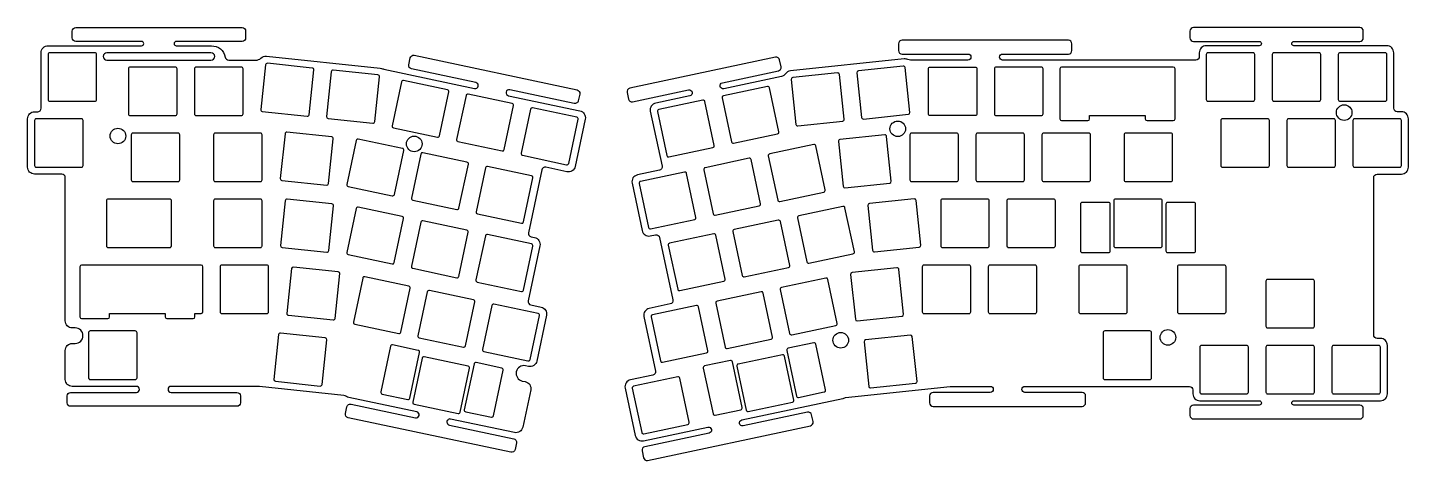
# Model space of a CAD drawing. Header units: millimetres. Extents: x 0 to 398, y 0 to 125.
import ezdxf

# ---------------------------------------------------------------- set-up
doc = ezdxf.new("R2010")
doc.units = ezdxf.units.MM
doc.layers.add('Plate', color=120, linetype='Continuous')

msp = doc.modelspace()

# ---------------------------------------------------------------- linework, layer by layer
for p, q in [((297.8, 113.07), (297.8, 98.6)), ((330.5, 113.57), (298.3, 113.57)), ((331, 98.6), (331, 113.07)), ((298.3, 98.1), (305.87, 98.1)), ((306.37, 99.57), (322.42, 99.57)), ((306.37, 98.6), (306.37, 99.57)), ((322.42, 99.57), (322.42, 98.6)), ((322.92, 98.1), (330.5, 98.1)), ((15.07, 55.91), (15.07, 41.45)), ((50.08, 56.41), (15.57, 56.41)), ((50.58, 42.92), (50.58, 55.91)), ((15.57, 40.95), (23.15, 40.95)), ((23.65, 41.45), (23.65, 42.42)), ((23.65, 42.42), (39.7, 42.42)), ((39.7, 42.42), (39.7, 41.45)), ((40.2, 40.95), (47.77, 40.95)), ((48.27, 41.45), (48.27, 42.42)), ((48.27, 42.42), (50.08, 42.42))]:
    msp.add_line(p, q)
for points in [[(56.99, 116.44, 0.361469), (58.05, 115.57), (65.87, 115.57, 0.19584), (67.27, 116.13, -0.223171), (68.88, 116.69), (101.75, 113.24, -0.076615), (102.34, 113.08, 0.05031), (102.72, 112.96), (128.94, 107.38, 1), (129.31, 109.1), (110.72, 113.05, -0.414148), (109.95, 114.23), (110.37, 116.19, -0.414279), (111.55, 116.96), (158.5, 106.98, -0.414148), (159.27, 105.79), (158.86, 103.84, -0.414279), (157.67, 103.06), (139.09, 107.02, 1), (138.72, 105.3), (159.31, 100.93, -0.414179), (160.86, 98.55), (157.95, 84.86, -0.414217), (155.57, 83.32), (149.48, 84.62, 0.414182), (148.3, 83.85), (144.45, 65.75, 0.41421), (145.22, 64.57), (146.26, 64.34, -0.414175), (147.8, 61.97), (144.42, 46.08, 0.41421), (145.19, 44.89), (148.15, 44.26, -0.41425), (149.69, 41.89), (146.88, 28.68, -0.414214), (144.51, 27.14), (143.64, 27.32, 1), (142.7, 22.92), (143.58, 22.74, -0.414214), (145.12, 20.37), (142.82, 9.56, -0.414213), (140.45, 8.02), (122.02, 11.94, 1), (121.66, 10.22), (140.24, 6.27, -0.414214), (141.01, 5.09), (140.6, 3.13, -0.414214), (139.41, 2.36), (92.46, 12.34, -0.414214), (91.69, 13.53), (92.11, 15.49, -0.414214), (93.29, 16.26), (111.88, 12.3, 1), (112.24, 14.02), (92.68, 18.18, -0.100186), (91.95, 18.49, 0.126731), (91.25, 18.75), (66.92, 21.31, 0.026182), (65.88, 21.37), (41.4, 21.37, 1), (41.4, 19.62), (60.4, 19.62, -0.414214), (61.4, 18.62), (61.4, 16.62, -0.414214), (60.4, 15.62), (12.4, 15.62, -0.414214), (11.4, 16.62), (11.4, 18.62, -0.414214), (12.4, 19.62), (31.4, 19.62, 1), (31.4, 21.37), (12.87, 21.37, -0.414214), (10.87, 23.37), (10.87, 31.76, -0.414214), (12.87, 33.76), (13.72, 33.76, 1), (13.72, 38.26), (12.87, 38.26, -0.414214), (10.87, 40.26), (10.87, 81.66, 0.414214), (9.87, 82.66), (2, 82.66, -0.414214), (0, 84.66), (0, 98.66, -0.414214), (2, 100.66), (2.9, 100.66, 0.414214), (3.9, 101.66), (3.9, 117.71, -0.414214), (5.9, 119.71), (19.9, 119.71), (32.9, 119.71, 1), (32.9, 120.96), (13.9, 120.96, -0.414214), (12.9, 121.96), (12.9, 123.96, -0.414214), (13.9, 124.96), (61.9, 124.96, -0.414214), (62.9, 123.96), (62.9, 121.96, -0.414214), (61.9, 120.96), (42.9, 120.96, 1), (42.9, 119.71), (53.06, 119.71, -0.361469)], [(355.32, 17.22, -1), (355.32, 15.97), (336.32, 15.97, 0.414214), (335.32, 14.97), (335.32, 12.97, 0.414214), (336.32, 11.97), (384.32, 11.97, 0.414214), (385.32, 12.97), (385.32, 14.97, 0.414214), (384.32, 15.97), (365.32, 15.97, -1), (365.32, 17.22), (390.26, 17.22, 0.414214), (392.26, 19.22), (392.26, 33.22, 0.414214), (390.26, 35.22), (389.32, 35.22, -0.414214), (388.32, 36.22), (388.32, 81.66, -0.414214), (389.32, 82.66), (396.32, 82.66, 0.414214), (398.32, 84.66), (398.32, 98.66, 0.414214), (396.32, 100.66), (395.1, 100.66, -0.414214), (394.1, 101.66), (394.1, 117.71, 0.414214), (392.1, 119.71), (365.32, 119.71, -1), (365.32, 120.96), (384.32, 120.96, 0.414214), (385.32, 121.96), (385.32, 123.96, 0.414214), (384.32, 124.96), (336.32, 124.96, 0.414214), (335.32, 123.96), (335.32, 121.96, 0.414214), (336.32, 120.96), (355.32, 120.96, -1), (355.32, 119.71), (340, 119.71, 0.414214), (338, 117.71), (338, 116.57, -0.414214), (337, 115.57), (281.26, 115.57, -1), (281.26, 117.32), (300.26, 117.32, 0.414214), (301.26, 118.32), (301.26, 120.32, 0.414214), (300.26, 121.32), (252.26, 121.32, 0.414214), (251.26, 120.32), (251.26, 118.32, 0.414214), (252.26, 117.32), (271.26, 117.32, -1), (271.26, 115.57), (254.72, 115.57, -0.104352), (253.91, 115.74, 0.130921), (252.9, 115.9), (220.03, 112.44, 0.210595), (218.63, 111.64, -0.183431), (217.44, 110.87), (200.81, 107.33, -1), (200.44, 109.04), (216.58, 112.47, 0.414214), (217.35, 113.66), (216.94, 115.62, 0.414214), (215.75, 116.39), (173.69, 107.45, 0.414214), (172.92, 106.26), (173.34, 104.31, 0.414214), (174.52, 103.54), (190.66, 106.97, -1), (191.03, 105.25), (181.18, 103.16, 0.414208), (179.64, 100.79), (183.01, 84.95, -0.414202), (182.24, 83.76), (175.9, 82.41, 0.4142), (174.36, 80.04), (177.27, 66.35, 0.414216), (179.64, 64.81), (181.12, 65.12, -0.414174), (182.3, 64.35), (186.13, 46.35, -0.414216), (185.36, 45.16), (179.34, 43.88, 0.414173), (177.8, 41.51), (181.13, 25.81, -0.414206), (180.36, 24.62), (173.92, 23.25, 0.414222), (172.37, 20.88), (175.29, 7.19, 0.41423), (177.66, 5.65), (196.24, 9.6, -1), (196.61, 7.89), (178.02, 3.93, 0.414214), (177.25, 2.75), (177.67, 0.79, 0.414214), (178.85, 0.02), (225.8, 10, 0.414214), (226.57, 11.19), (226.16, 13.15, 0.414214), (224.97, 13.92), (206.39, 9.97, -1), (206.02, 11.68), (235.17, 17.88, 0.070165), (235.44, 17.97, -0.096525), (235.98, 18.14), (266.13, 21.31, -0.026204), (267.18, 21.36), (277.71, 21.36, -1), (277.71, 19.61), (261.21, 19.61, 0.414214), (260.21, 18.61), (260.21, 16.61, 0.414214), (261.21, 15.61), (304.21, 15.61, 0.414214), (305.21, 16.61), (305.21, 18.61, 0.414214), (304.21, 19.61), (287.71, 19.61, -1), (287.71, 21.36), (335.16, 21.36, -0.414214), (336.16, 20.36), (336.16, 19.22, 0.414214), (338.16, 17.22)], [(5.9, 117.21), (5.9, 104.21, 0.414214), (6.4, 103.71), (19.4, 103.71, 0.414214), (19.9, 104.21), (19.9, 117.21, 0.414214), (19.4, 117.71), (6.4, 117.71, 0.414214)], [(22.9, 115.57), (52.9, 115.57, 1), (52.9, 117.71), (22.9, 117.71, 1)], [(340, 117.21), (340, 104.21, 0.414214), (340.5, 103.71), (353.5, 103.71, 0.414214), (354, 104.21), (354, 117.21, 0.414214), (353.5, 117.71), (340.5, 117.71, 0.414214)], [(359.05, 117.21), (359.05, 104.21, 0.414214), (359.55, 103.71), (372.55, 103.71, 0.414214), (373.05, 104.21), (373.05, 117.21, 0.414214), (372.55, 117.71), (359.55, 117.71, 0.414214)], [(378.1, 117.21), (378.1, 104.21, 0.414214), (378.6, 103.71), (391.6, 103.71, 0.414214), (392.1, 104.21), (392.1, 117.21, 0.414214), (391.6, 117.71), (378.6, 117.71, 0.414214)], [(29.1, 113.07), (29.1, 100.07, 0.414214), (29.6, 99.57), (42.6, 99.57, 0.414214), (43.1, 100.07), (43.1, 113.07, 0.414214), (42.6, 113.57), (29.6, 113.57, 0.414214)], [(48.15, 113.07), (48.15, 100.07, 0.414214), (48.65, 99.57), (61.65, 99.57, 0.414214), (62.15, 100.07), (62.15, 113.07, 0.414214), (61.65, 113.57), (48.65, 113.57, 0.414214)], [(69.17, 114.65, 0.414214), (68.62, 114.21), (67.26, 101.28, 0.414214), (67.7, 100.73), (80.63, 99.37, 0.414214), (81.18, 99.81), (82.54, 112.74, 0.414214), (82.09, 113.29)], [(100.13, 97.82), (101.49, 110.75, 0.414214), (101.05, 111.3), (88.12, 112.66, 0.41425), (87.57, 112.21), (86.21, 99.29, 0.41415), (86.66, 98.74), (99.58, 97.38, 0.41424)], [(233.66, 111.87), (220.73, 110.51, 0.41419), (220.29, 109.96), (221.65, 97.03, 0.414221), (222.2, 96.58), (235.13, 97.94, 0.414224), (235.57, 98.49), (234.21, 111.42, 0.41422)], [(252.61, 113.85), (239.68, 112.49, 0.414172), (239.24, 111.94), (240.59, 99.02, 0.414249), (241.14, 98.57), (254.07, 99.93, 0.414198), (254.52, 100.48), (253.16, 113.41, 0.414235)], [(273.37, 113.57, -0.414214), (273.87, 113.07), (273.87, 100.07, -0.414214), (273.37, 99.57), (260.37, 99.57, -0.414214), (259.87, 100.07), (259.87, 113.07, -0.414214), (260.37, 113.57)], [(278.92, 113.07), (278.92, 100.07, 0.414214), (279.42, 99.57), (292.42, 99.57, 0.414214), (292.92, 100.07), (292.92, 113.07, 0.414214), (292.42, 113.57), (279.42, 113.57, 0.414214)], [(107.83, 109.32), (105.13, 96.6, 0.4142), (105.52, 96.01), (118.23, 93.31, 0.414206), (118.82, 93.69), (121.53, 106.41, 0.414222), (121.14, 107), (108.43, 109.7, 0.414227)], [(213.44, 107.97), (200.72, 105.27, 0.414211), (200.34, 104.68), (203.04, 91.96, 0.414236), (203.63, 91.58), (216.35, 94.28, 0.414174), (216.73, 94.87), (214.03, 107.59, 0.414233)], [(124.15, 92.05), (136.87, 89.34, 0.414186), (137.46, 89.73), (140.16, 102.45, 0.414278), (139.78, 103.04), (127.06, 105.74, 0.414141), (126.47, 105.36), (123.76, 92.64, 0.414249)], [(185, 87.62), (197.71, 90.32, 0.414231), (198.1, 90.91), (195.4, 103.63, 0.414225), (194.8, 104.01), (182.09, 101.31, 0.414208), (181.7, 100.72), (184.4, 88, 0.41419)], [(142.78, 88.09), (155.5, 85.38, 0.414217), (156.09, 85.77), (158.8, 98.48, 0.414179), (158.41, 99.08), (145.69, 101.78, 0.414233), (145.1, 101.4), (142.4, 88.68, 0.414225)], [(2, 85.16, 0.414214), (2.5, 84.66), (15.5, 84.66, 0.414214), (16, 85.16), (16, 98.16, 0.414214), (15.5, 98.66), (2.5, 98.66, 0.414214), (2, 98.16)], [(344.22, 98.16), (344.22, 85.16, 0.414214), (344.72, 84.66), (357.72, 84.66, 0.414214), (358.22, 85.16), (358.22, 98.16, 0.414214), (357.72, 98.66), (344.72, 98.66, 0.414214)], [(363.27, 98.16), (363.27, 85.16, 0.414214), (363.77, 84.66), (376.77, 84.66, 0.414214), (377.27, 85.16), (377.27, 98.16, 0.414214), (376.77, 98.66), (363.77, 98.66, 0.414214)], [(382.32, 98.16), (382.32, 85.16, 0.414214), (382.82, 84.66), (395.82, 84.66, 0.414214), (396.32, 85.16), (396.32, 98.16, 0.414214), (395.82, 98.66), (382.82, 98.66, 0.414214)], [(29.9, 94.01), (29.9, 81.02, 0.414214), (30.4, 80.52), (43.4, 80.52, 0.414214), (43.9, 81.02), (43.9, 94.01, 0.414214), (43.4, 94.51), (30.4, 94.51, 0.414214)], [(53.65, 94.01), (53.65, 81.02, 0.414214), (54.15, 80.52), (67.15, 80.52, 0.414214), (67.65, 81.02), (67.65, 94.01, 0.414214), (67.15, 94.51), (54.15, 94.51, 0.414214)], [(74.26, 94.31), (72.9, 81.38, 0.414238), (73.35, 80.83), (86.28, 79.47, 0.414178), (86.83, 79.91), (88.19, 92.84, 0.414219), (87.74, 93.39), (74.81, 94.75, 0.414219)], [(94.81, 92.41), (92.11, 79.69, 0.414233), (92.49, 79.1), (105.21, 76.39, 0.414215), (105.8, 76.78), (108.5, 89.5, 0.414208), (108.12, 90.09), (95.4, 92.79, 0.414199)], [(234.32, 92.62, 0.414247), (233.88, 92.07), (235.24, 79.14, 0.414189), (235.79, 78.69), (248.72, 80.05, 0.414197), (249.16, 80.6), (247.8, 93.53, 0.414221), (247.25, 93.97)], [(254.51, 94.01), (254.51, 81.02, 0.414214), (255.01, 80.52), (268.01, 80.52, 0.414214), (268.51, 81.02), (268.51, 94.01, 0.414214), (268.01, 94.51), (255.01, 94.51, 0.414214)], [(273.56, 94.01), (273.56, 81.02, 0.414214), (274.06, 80.52), (287.06, 80.52, 0.414214), (287.56, 81.02), (287.56, 94.01, 0.414214), (287.06, 94.51), (274.06, 94.51, 0.414214)], [(292.61, 94.01), (292.61, 81.02, 0.414214), (293.11, 80.52), (306.11, 80.52, 0.414214), (306.61, 81.02), (306.61, 94.01, 0.414214), (306.11, 94.51), (293.11, 94.51, 0.414214)], [(316.32, 94.01), (316.32, 81.02, 0.414214), (316.82, 80.52), (329.82, 80.52, 0.414214), (330.32, 81.02), (330.32, 94.01, 0.414214), (329.82, 94.51), (316.82, 94.51, 0.414214)], [(124.43, 72.82), (127.14, 85.53, 0.414198), (126.75, 86.13), (114.03, 88.83, 0.414249), (113.44, 88.45), (110.74, 75.73, 0.414172), (111.12, 75.14), (123.84, 72.43, 0.414235)], [(229.7, 77.49, 0.414245), (230.08, 78.09), (227.38, 90.8, 0.414213), (226.78, 91.19), (214.07, 88.48, 0.414199), (213.68, 87.89), (216.39, 75.17, 0.414197), (216.98, 74.79)], [(145.77, 81.57, 0.414247), (145.39, 82.17), (132.67, 84.87, 0.414221), (132.08, 84.48), (129.37, 71.77, 0.414198), (129.76, 71.18), (142.47, 68.47, 0.414189), (143.07, 68.86)], [(198.35, 70.83), (211.06, 73.53, 0.414225), (211.45, 74.12), (208.74, 86.84, 0.414183), (208.15, 87.22), (195.44, 84.52, 0.414198), (195.05, 83.93), (197.75, 71.21, 0.41425)], [(179.71, 66.87), (192.43, 69.57, 0.414252), (192.81, 70.16), (190.11, 82.88, 0.414186), (189.52, 83.26), (176.8, 80.56, 0.4142), (176.42, 79.97), (179.12, 67.25, 0.414216)], [(41.5, 61.97), (41.5, 74.96, 0.414214), (41, 75.46), (23.24, 75.46, 0.414214), (22.74, 74.96), (22.74, 61.97, 0.414214), (23.24, 61.47), (41, 61.47, 0.414214)], [(53.65, 74.96), (53.65, 61.97, 0.414214), (54.15, 61.47), (67.15, 61.47, 0.414214), (67.65, 61.97), (67.65, 74.96, 0.414214), (67.15, 75.46), (54.15, 75.46, 0.414214)], [(73.39, 61.51), (86.32, 60.15, 0.414246), (86.87, 60.6), (88.23, 73.53, 0.414217), (87.78, 74.08), (74.85, 75.44, 0.414237), (74.3, 74.99), (72.95, 62.06, 0.414155)], [(92.46, 59.42), (105.18, 56.72, 0.414178), (105.77, 57.11), (108.47, 69.82, 0.414218), (108.09, 70.41), (95.37, 73.12, 0.414215), (94.78, 72.73), (92.08, 60.02, 0.414242)], [(225.39, 56.94), (238.1, 59.65, 0.414199), (238.49, 60.24), (235.78, 72.95, 0.414206), (235.19, 73.34), (222.48, 70.64, 0.414196), (222.09, 70.04), (224.79, 57.33, 0.414254)], [(242.38, 73.58), (243.74, 60.66, 0.414237), (244.28, 60.21), (257.21, 61.57, 0.414205), (257.66, 62.12), (256.3, 75.05, 0.414256), (255.75, 75.49), (242.82, 74.13, 0.414157)], [(263.44, 74.96), (263.44, 61.97, 0.414214), (263.94, 61.47), (276.93, 61.47, 0.414214), (277.43, 61.97), (277.43, 74.96, 0.414214), (276.93, 75.46), (263.94, 75.46, 0.414214)], [(282.49, 74.96), (282.49, 61.97, 0.414214), (282.99, 61.47), (295.98, 61.47, 0.414214), (296.48, 61.97), (296.48, 74.96, 0.414214), (295.98, 75.46), (282.99, 75.46, 0.414214)], [(303.74, 60.5, 0.414214), (304.24, 60), (311.82, 60, 0.414214), (312.32, 60.5), (312.32, 73.99, 0.414214), (311.82, 74.49), (304.24, 74.49, 0.414214), (303.74, 73.99)], [(326.84, 61.47, 0.414214), (327.34, 61.97), (327.34, 74.96, 0.414214), (326.84, 75.46), (313.84, 75.46, 0.414214), (313.34, 74.96), (313.34, 61.97, 0.414214), (313.84, 61.47)], [(328.37, 73.99), (328.37, 60.5, 0.414214), (328.87, 60), (336.44, 60, 0.414214), (336.94, 60.5), (336.94, 73.99, 0.414214), (336.44, 74.49), (328.87, 74.49, 0.414214)], [(127.11, 65.86, 0.414225), (126.72, 66.45), (114.01, 69.16, 0.414182), (113.41, 68.77), (110.71, 56.06, 0.414252), (111.1, 55.46), (123.81, 52.76, 0.414196), (124.41, 53.14)], [(206.75, 52.98), (219.47, 55.68, 0.414173), (219.85, 56.28), (217.15, 68.99, 0.414217), (216.56, 69.38), (203.84, 66.68, 0.414245), (203.46, 66.08), (206.16, 53.37, 0.414219)], [(129.73, 51.5), (142.45, 48.8, 0.414215), (143.04, 49.18), (145.74, 61.9, 0.414175), (145.36, 62.49), (132.64, 65.2, 0.414217), (132.05, 64.81), (129.34, 52.09, 0.414247)], [(201.22, 52.32), (198.52, 65.03, 0.414243), (197.92, 65.42), (185.21, 62.71, 0.414225), (184.82, 62.12), (187.53, 49.41, 0.414211), (188.12, 49.02), (200.83, 51.72, 0.414175)], [(55.53, 55.91), (55.53, 42.92, 0.414214), (56.03, 42.42), (69.03, 42.42, 0.414214), (69.53, 42.92), (69.53, 55.91, 0.414214), (69.03, 56.41), (56.03, 56.41, 0.414214)], [(75.24, 41.91), (88.17, 40.55, 0.414251), (88.72, 41), (90.08, 53.92, 0.414199), (89.63, 54.47), (76.71, 55.83, 0.414185), (76.16, 55.39), (74.8, 42.46, 0.414219)], [(258.07, 55.91), (258.07, 42.92, 0.414214), (258.57, 42.42), (271.57, 42.42, 0.414214), (272.07, 42.92), (272.07, 55.91, 0.414214), (271.57, 56.41), (258.57, 56.41, 0.414214)], [(277.12, 55.91), (277.12, 42.92, 0.414214), (277.62, 42.42), (290.62, 42.42, 0.414214), (291.12, 42.92), (291.12, 55.91, 0.414214), (290.62, 56.41), (277.62, 56.41, 0.414214)], [(303.22, 55.91), (303.22, 42.92, 0.414214), (303.72, 42.42), (316.72, 42.42, 0.414214), (317.22, 42.92), (317.22, 55.91, 0.414214), (316.72, 56.41), (303.72, 56.41, 0.414214)], [(331.71, 55.91), (331.71, 42.92, 0.414214), (332.21, 42.42), (345.21, 42.42, 0.414214), (345.71, 42.92), (345.71, 55.91, 0.414214), (345.21, 56.41), (332.21, 56.41, 0.414214)], [(107.66, 37.02), (110.37, 49.74, 0.414182), (109.98, 50.33), (97.26, 53.04, 0.414271), (96.67, 52.65), (93.97, 39.93, 0.41418), (94.35, 39.34), (107.07, 36.64, 0.41422)], [(220.42, 36.26), (233.14, 38.96, 0.414223), (233.52, 39.56), (230.82, 52.27, 0.414208), (230.23, 52.66), (217.51, 49.95, 0.414198), (217.13, 49.36), (219.83, 36.64, 0.414224)], [(239.33, 40.32), (252.26, 41.68, 0.414202), (252.7, 42.23), (251.34, 55.15, 0.414215), (250.79, 55.6), (237.86, 54.24, 0.414253), (237.42, 53.69), (238.78, 40.76, 0.414185)], [(357.21, 51.77), (357.21, 38.77, 0.414214), (357.71, 38.27), (370.71, 38.27, 0.414214), (371.21, 38.77), (371.21, 51.77, 0.414214), (370.71, 52.27), (357.71, 52.27, 0.414214)], [(126.29, 33.06), (129, 45.78, 0.414251), (128.61, 46.37), (115.9, 49.07, 0.414218), (115.3, 48.69), (112.6, 35.97, 0.414203), (112.99, 35.38), (125.7, 32.68, 0.414183)], [(211.59, 48.7), (198.88, 45.99, 0.414201), (198.49, 45.4), (201.19, 32.68, 0.414189), (201.79, 32.3), (214.5, 35, 0.414273), (214.89, 35.59), (212.19, 48.31, 0.414191)], [(144.34, 28.72, 0.414182), (144.93, 29.1), (147.63, 41.82, 0.41425), (147.25, 42.41), (134.53, 45.11, 0.414198), (133.94, 44.73), (131.23, 32.01, 0.414225), (131.62, 31.42)], [(183.15, 28.34), (195.87, 31.04, 0.414198), (196.25, 31.63), (193.55, 44.35, 0.414233), (192.96, 44.74), (180.24, 42.03, 0.414173), (179.86, 41.44), (182.56, 28.72, 0.41425)], [(17.57, 36.87), (17.57, 23.87, 0.414214), (18.07, 23.37), (31.07, 23.37, 0.414214), (31.57, 23.87), (31.57, 36.87, 0.414214), (31.07, 37.37), (18.07, 37.37, 0.414214)], [(85.87, 35.41), (72.94, 36.77, 0.414249), (72.39, 36.32), (71.04, 23.39, 0.414209), (71.48, 22.84), (84.41, 21.48, 0.414223), (84.96, 21.93), (86.32, 34.86, 0.414174)], [(243.2, 20.91), (256.12, 22.27, 0.41422), (256.57, 22.82), (255.21, 35.75, 0.414187), (254.66, 36.19), (241.73, 34.83, 0.414193), (241.29, 34.28), (242.65, 21.35, 0.414254)], [(310.26, 36.87), (310.26, 23.86, 0.414214), (310.76, 23.36), (323.76, 23.36, 0.414214), (324.26, 23.86), (324.26, 36.87, 0.414214), (323.76, 37.37), (310.76, 37.37, 0.414214)], [(104.7, 32.97), (101.9, 19.76, 0.414214), (102.28, 19.17), (109.69, 17.6, 0.414214), (110.28, 17.98), (113.09, 31.18, 0.414214), (112.71, 31.78), (105.3, 33.35, 0.414214)], [(226.8, 33.95), (219.39, 32.38, 0.414214), (219.01, 31.78), (221.81, 18.58, 0.414214), (222.41, 18.19), (229.82, 19.77, 0.414214), (230.2, 20.36), (227.4, 33.56, 0.414214)], [(338.16, 32.72), (338.16, 19.72, 0.414214), (338.66, 19.22), (351.66, 19.22, 0.414214), (352.16, 19.72), (352.16, 32.72, 0.414214), (351.66, 33.22), (338.66, 33.22, 0.414214)], [(357.21, 32.72), (357.21, 19.72, 0.414214), (357.71, 19.22), (370.71, 19.22, 0.414214), (371.21, 19.72), (371.21, 32.72, 0.414214), (370.71, 33.22), (357.71, 33.22, 0.414214)], [(376.26, 32.72), (376.26, 19.72, 0.414214), (376.76, 19.22), (389.76, 19.22, 0.414214), (390.26, 19.72), (390.26, 32.72, 0.414214), (389.76, 33.22), (376.76, 33.22, 0.414214)], [(124.78, 13.91), (127.48, 26.62, 0.414214), (127.1, 27.21), (114.38, 29.92, 0.414214), (113.79, 29.53), (111.08, 16.82, 0.414214), (111.47, 16.23), (124.19, 13.52, 0.414214)], [(134.37, 12.86), (137.18, 26.06, 0.414214), (136.79, 26.66), (129.38, 28.23, 0.414214), (128.79, 27.85), (125.98, 14.64, 0.414214), (126.37, 14.05), (133.78, 12.47, 0.414214)], [(202.72, 28.83), (195.31, 27.26, 0.414214), (194.92, 26.67), (197.73, 13.46, 0.414214), (198.32, 13.08), (205.73, 14.65, 0.414214), (206.11, 15.24), (203.31, 28.45, 0.414214)], [(217.72, 30.52), (205, 27.82, 0.414214), (204.62, 27.22), (207.32, 14.51, 0.414214), (207.91, 14.12), (220.63, 16.82, 0.414214), (221.01, 17.42), (218.31, 30.13, 0.414214)], [(187.54, 24.1), (174.82, 21.4, 0.414222), (174.43, 20.81), (177.14, 8.09, 0.41423), (177.73, 7.71), (190.45, 10.41, 0.414224), (190.83, 11), (188.13, 23.72, 0.414179)]]:
    msp.add_lwpolyline(points, format="xyb", close=True)
for centre, start, end in [((298.3, 113.07), 90, 180), ((330.5, 113.07), 0, 90), ((298.3, 98.6), 180, 270), ((305.87, 98.6), 270, 0), ((322.92, 98.6), 180, 270), ((330.5, 98.6), 270, 0), ((15.57, 55.91), 90, 180), ((50.08, 55.91), 0, 90), ((15.57, 41.45), 180, 270), ((23.15, 41.45), 270, 0), ((40.2, 41.45), 180, 270), ((47.77, 41.45), 270, 0), ((50.08, 42.92), 270, 0)]:
    msp.add_arc(centre, 0.5, start, end)
at = {"layer": 'Plate'}
for centre in [(379.8, 100.43), (26.05, 93.66), (251.02, 95.74), (111.53, 91.39), (234.57, 34.69), (328.96, 35.51)]:
    msp.add_circle(centre, 2.25, dxfattribs=at)

doc.saveas('drawing.dxf')
